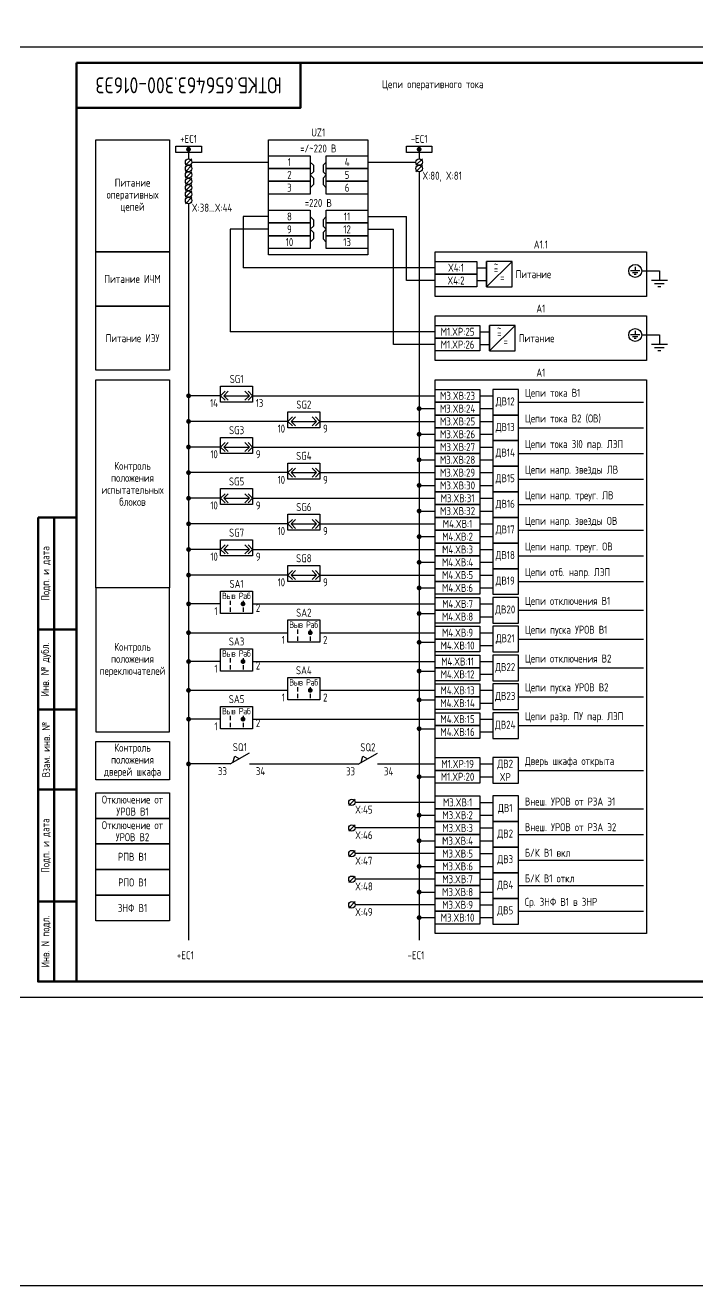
# Model space of a CAD drawing. Header units: millimetres. Extents: x -1036 to 2871, y -90 to 586.
# Drawn here: x 424 to 634, y -90 to 303.8 of the extents above; entities that cross this region are included whole.
import ezdxf

# ---------------------------------------------------------------- set-up
doc = ezdxf.new("R2010")
doc.units = ezdxf.units.MM
doc.styles.add('Gost_type_A', font='GOST_A.TTF')

# ---------------------------------------------------------------- blocks, each defined once
blk = doc.blocks.new('POINT')
at = {"const_width": 0.75}
blk.add_lwpolyline([(-0.375, 0, 1), (0.375, 0, 1)], format="xyb", close=True, dxfattribs=at)
blk = doc.blocks.new('Шинка')
blk.add_lwpolyline([(-4, 1), (4, 1), (4, -1), (-4, -1)], close=True)
blk.add_blockref('POINT', (0, 0))
blk = doc.blocks.new('БИ_разъем')
for p, q in [((0, 0), (1.41, 1.41)), ((0, 0), (1.41, 1.41)), ((0, 0), (1.41, -1.41)), ((0, 0), (1.41, -1.41)), ((1, 0), (2.41, 1.41)), ((1, 0), (2.41, -1.41)), ((1, 0), (9, 0)), ((9, 0), (7.59, 1.41)), ((9, 0), (7.59, -1.41)), ((10, 0), (8.59, 1.41)), ((10, 0), (8.59, 1.41)), ((10, 0), (8.59, -1.41)), ((10, 0), (8.59, -1.41))]:
    blk.add_line(p, q)
blk = doc.blocks.new('Переключатель_положение')
for p, q in [((2, 1), (2, -0.34)), ((2, -1.14), (2, -2.49))]:
    blk.add_line(p, q)
blk = doc.blocks.new('Штамп угловой верхний')
at = {"lineweight": 50}
blk.add_lwpolyline([(0, 0), (70, 0), (70, -14), (0, -14)], close=True, dxfattribs=at)
blk = doc.blocks.new('Формат_А3')
blk.add_lwpolyline([(-420, 297), (0, 297), (0, 0), (-420, 0)], close=True)
at = {"lineweight": 50}
blk.add_lwpolyline([(-400, 292), (-5, 292), (-5, 5), (-400, 5)], close=True, dxfattribs=at)
blk = doc.blocks.new('Штамп левый нижний')
at = {"lineweight": 50}
for points in [[(-12, 145), (-7, 145), (-7, 110), (-12, 110)], [(-7, 145), (0, 145), (0, 110), (-7, 110)], [(-12, 110), (-7, 110), (-7, 85), (-12, 85)], [(-7, 110), (0, 110), (0, 85), (-7, 85)], [(-12, 85), (-7, 85), (-7, 60), (-12, 60)], [(-7, 85), (0, 85), (0, 60), (-7, 60)], [(-12, 60), (-7, 60), (-7, 25), (-12, 25)], [(-7, 60), (0, 60), (0, 25), (-7, 25)], [(-12, 25), (-7, 25), (-7, 0), (-12, 0)], [(-7, 25), (0, 25), (0, 0), (-7, 0)]]:
    blk.add_lwpolyline(points, close=True, dxfattribs=at)
at = {"char_height": 2.5, "attachment_point": 5, "rotation": 90, "style": 'Gost_type_A'}
for s, insert, width in [('Подп. и дата', (-9.5, 127.5), 35), ('Инв. № дубл.', (-9.5, 97.5), 25), ('Взам. инв. №', (-9.5, 72.5), 25), ('Подп. и дата', (-9.5, 42.5), 35), ('Инв. N подл.', (-9.5, 12.5), 25)]:
    blk.add_mtext(s, dxfattribs=dict(at, insert=insert, width=width))

msp = doc.modelspace()

# ---------------------------------------------------------------- linework, layer by layer
for p, q in [((475, 265), (475, 262)), ((547, 265), (547, 262)), ((476, 262), (474, 260)), ((476, 260), (474, 258)), ((476.01, 261), (500, 261)), ((531, 261), (546, 261)), ((548, 262), (546, 260)), ((548, 260), (546, 258)), ((476, 258), (474, 256)), ((476, 256), (474, 254)), ((547, 258), (547, 18)), ((476, 254), (474, 252)), ((476, 252), (474, 250)), ((476, 250), (474, 248)), ((475, 248), (475, 18)), ((500, 244), (492, 244)), ((492, 244), (492, 228)), ((531, 244), (543, 244)), ((543, 224), (543, 244)), ((488, 240), (488, 208)), ((500, 240), (488, 240)), ((531, 240), (539, 240)), ((539, 204), (539, 240)), ((568, 222), (568, 230)), ((568, 222), (576, 230)), ((552, 228), (492, 228)), ((616.48, 227), (622, 227)), ((552, 224), (543, 224)), ((569, 202), (569, 210)), ((569, 202), (577, 210)), ((552, 208), (488, 208)), ((616.48, 207), (622, 207)), ((552, 204), (539, 204)), ((485, 188), (475, 188)), ((495, 188), (552, 188)), ((566, 188), (570, 188)), ((578, 186), (617, 186)), ((547, 184), (552, 184)), ((566, 184), (570, 184)), ((506, 180), (475, 180)), ((516, 180), (552, 180)), ((566, 180), (570, 180)), ((578, 178), (617, 178)), ((547, 176), (552, 176)), ((566, 176), (570, 176)), ((485, 172), (475, 172)), ((495, 172), (552, 172)), ((566, 172), (570, 172)), ((578, 170), (617, 170)), ((547, 168), (552, 168)), ((566, 168), (570, 168)), ((506, 164), (475, 164)), ((516, 164), (552, 164)), ((566, 164), (570, 164)), ((578, 162), (617, 162)), ((547, 160), (552, 160)), ((566, 160), (570, 160)), ((485, 156), (475, 156)), ((495, 156), (552, 156)), ((566, 156), (570, 156)), ((578, 154), (617, 154)), ((547, 152), (552, 152)), ((566, 152), (570, 152)), ((506, 148), (475, 148)), ((516, 148), (552, 148)), ((566, 148), (570, 148)), ((578, 146), (617, 146)), ((547, 144), (552, 144)), ((566, 144), (570, 144)), ((485, 140), (475, 140)), ((495, 140), (552, 140)), ((566, 140), (570, 140)), ((578, 138), (617, 138)), ((547, 136), (552, 136)), ((566, 136), (570, 136)), ((506, 132), (475, 132)), ((516, 132), (552, 132)), ((566, 132), (570, 132)), ((578, 130), (617, 130)), ((547, 128), (552, 128)), ((566, 128), (570, 128)), ((485, 123), (475, 123)), ((495, 123), (552, 123)), ((566, 123), (570, 123)), ((547, 120), (552, 120)), ((547, 120), (552, 120)), ((566, 119), (570, 119)), ((578, 121), (617, 121)), ((475, 114), (506, 114)), ((516, 114), (552, 114)), ((547, 111), (552, 111)), ((547, 111), (552, 111)), ((566, 114), (570, 114)), ((578, 112), (617, 112)), ((566, 110), (570, 110)), ((485, 105), (475, 105)), ((495, 105), (552, 105)), ((566, 105), (570, 105)), ((578, 103), (617, 103)), ((547, 102), (552, 102)), ((547, 102), (552, 102)), ((566, 101), (570, 101)), ((475, 96), (506, 96)), ((516, 96), (552, 96)), ((566, 96), (570, 96)), ((547, 93), (552, 93)), ((547, 93), (552, 93)), ((566, 92), (570, 92)), ((578, 94), (617, 94)), ((485, 87), (475, 87)), ((495, 87), (552, 87)), ((566, 87), (570, 87)), ((547, 84), (552, 84)), ((547, 84), (552, 84)), ((566, 83), (570, 83)), ((578, 85), (617, 85)), ((488, 73), (494, 76.46)), ((488.86, 73.5), (489.43, 75.48)), ((489.43, 75.48), (490.87, 74.65)), ((528, 72.95), (534, 76.42)), ((528.86, 73.45), (529.43, 75.44)), ((529.43, 75.44), (530.87, 74.61)), ((488, 73), (475, 73)), ((528, 72.95), (494, 72.95)), ((534, 73), (552, 73)), ((566, 73), (570, 73)), ((578, 71), (617, 71)), ((547, 69), (552, 69)), ((547, 69), (552, 69)), ((566, 69), (570, 69)), ((527, 62), (525, 60)), ((552, 61), (527, 61)), ((566, 61), (570, 61)), ((547, 57), (552, 57)), ((566, 57), (570, 57)), ((578, 59), (617, 59)), ((527, 54), (525, 52)), ((552, 53), (527, 53)), ((566, 53), (570, 53)), ((547, 49), (552, 49)), ((566, 49), (570, 49)), ((578, 51), (617, 51)), ((527, 46), (525, 44)), ((552, 45), (527, 45)), ((566, 45), (570, 45)), ((547, 41), (552, 41)), ((566, 41), (570, 41)), ((578, 43), (617, 43)), ((527, 38), (525, 36)), ((552, 37), (527, 37)), ((566, 37), (570, 37)), ((547, 33), (552, 33)), ((566, 33), (570, 33)), ((578, 35), (617, 35)), ((527, 30), (525, 28)), ((552, 29), (527, 29)), ((566, 29), (570, 29)), ((547, 25), (552, 25)), ((566, 25), (570, 25)), ((578, 27), (617, 27))]:
    msp.add_line(p, q)
at = {"ltscale": 4}
for p, q in [((565, 228), (568, 228)), ((565, 224), (568, 224)), ((566, 208), (569, 208)), ((566, 204), (569, 204))]:
    msp.add_line(p, q, dxfattribs=at)
at = {"ltscale": 4.32}
for p, q in [((615.89, 227), (613.04, 227)), ((615.32, 226.43), (613.61, 226.43)), ((614.75, 225.86), (614.18, 225.86)), ((614.46, 228.28), (614.46, 227)), ((622, 227), (622, 224)), ((624.5, 224), (619.5, 224)), ((623.5, 223), (620.5, 223)), ((622.5, 222), (621.5, 222)), ((615.89, 207), (613.04, 207)), ((615.32, 206.43), (613.61, 206.43)), ((614.75, 205.86), (614.18, 205.86)), ((614.46, 208.28), (614.46, 207)), ((622, 207), (622, 204)), ((624.5, 204), (619.5, 204)), ((623.5, 203), (620.5, 203)), ((622.5, 202), (621.5, 202))]:
    msp.add_line(p, q, dxfattribs=at)
for points in [[(-1036, 586), (2871, 586), (2871, -90), (-1036, -90)], [(469, 233), (446, 233), (446, 268), (469, 268)], [(500, 268), (531, 268), (531, 232), (500, 232)], [(500, 263), (513, 263), (513, 259), (500, 259)], [(518, 263), (531, 263), (531, 259), (518, 259)], [(500, 259), (513, 259), (513, 255), (500, 255)], [(518, 259), (531, 259), (531, 255), (518, 255)], [(500, 255), (513, 255), (513, 251), (500, 251)], [(518, 255), (531, 255), (531, 251), (518, 251)], [(500, 246), (513, 246), (513, 242), (500, 242)], [(518, 246), (531, 246), (531, 242), (518, 242)], [(500, 242), (513, 242), (513, 238), (500, 238)], [(518, 242), (531, 242), (531, 238), (518, 238)], [(500, 238), (513, 238), (513, 234), (500, 234)], [(518, 238), (531, 238), (531, 234), (518, 234)], [(469, 216), (446, 216), (446, 233), (469, 233)], [(552, 233), (618, 233), (618, 219), (552, 219)], [(552, 230), (565, 230), (565, 226), (552, 226)], [(552, 226), (565, 226), (565, 222), (552, 222)], [(469, 196), (446, 196), (446, 216), (469, 216)], [(552, 213), (618, 213), (618, 199), (552, 199)], [(552, 210), (566, 210), (566, 206), (552, 206)], [(552, 206), (566, 206), (566, 202), (552, 202)], [(469, 128), (446, 128), (446, 193), (469, 193)], [(552, 193), (618, 193), (618, 20), (552, 20)], [(485, 191), (495, 191), (495, 186), (485, 186)], [(552, 190), (566, 190), (566, 186), (552, 186)], [(552, 190), (566, 190), (566, 186), (552, 186)], [(552, 186), (566, 186), (566, 182), (552, 182)], [(506, 183), (516, 183), (516, 178), (506, 178)], [(552, 182), (566, 182), (566, 178), (552, 178)], [(552, 178), (566, 178), (566, 174), (552, 174)], [(485, 175), (495, 175), (495, 170), (485, 170)], [(552, 174), (566, 174), (566, 170), (552, 170)], [(552, 170), (566, 170), (566, 166), (552, 166)], [(506, 167), (516, 167), (516, 162), (506, 162)], [(552, 166), (566, 166), (566, 162), (552, 162)], [(552, 162), (566, 162), (566, 158), (552, 158)], [(485, 159), (495, 159), (495, 154), (485, 154)], [(552, 158), (566, 158), (566, 154), (552, 154)], [(552, 154), (566, 154), (566, 150), (552, 150)], [(506, 151), (516, 151), (516, 146), (506, 146)], [(552, 150), (566, 150), (566, 146), (552, 146)], [(552, 146), (566, 146), (566, 142), (552, 142)], [(485, 143), (495, 143), (495, 138), (485, 138)], [(552, 142), (566, 142), (566, 138), (552, 138)], [(552, 138), (566, 138), (566, 134), (552, 134)], [(506, 135), (516, 135), (516, 130), (506, 130)], [(552, 134), (566, 134), (566, 130), (552, 130)], [(552, 130), (566, 130), (566, 126), (552, 126)], [(469, 128), (446, 128), (446, 83), (469, 83)], [(485, 127), (495, 127), (495, 120), (485, 120)], [(552, 125), (566, 125), (566, 121), (552, 121)], [(552, 121), (566, 121), (566, 117), (552, 117)], [(506, 118), (516, 118), (516, 111), (506, 111)], [(552, 116), (566, 116), (566, 112), (552, 112)], [(552, 112), (566, 112), (566, 108), (552, 108)], [(485, 109), (495, 109), (495, 102), (485, 102)], [(552, 107), (566, 107), (566, 103), (552, 103)], [(552, 103), (566, 103), (566, 99), (552, 99)], [(506, 100), (516, 100), (516, 93), (506, 93)], [(552, 98), (566, 98), (566, 94), (552, 94)], [(485, 91), (495, 91), (495, 84), (485, 84)], [(552, 94), (566, 94), (566, 90), (552, 90)], [(552, 89), (566, 89), (566, 85), (552, 85)], [(552, 85), (566, 85), (566, 81), (552, 81)], [(469, 68), (446, 68), (446, 80), (469, 80)], [(552, 75), (566, 75), (566, 71), (552, 71)], [(552, 71), (566, 71), (566, 67), (552, 67)], [(469, 56), (446, 56), (446, 64), (469, 64)], [(552, 63), (566, 63), (566, 59), (552, 59)], [(469, 48), (446, 48), (446, 56), (469, 56)], [(552, 59), (566, 59), (566, 55), (552, 55)], [(552, 55), (566, 55), (566, 51), (552, 51)], [(469, 40), (446, 40), (446, 48), (469, 48)], [(552, 51), (566, 51), (566, 47), (552, 47)], [(552, 47), (566, 47), (566, 43), (552, 43)], [(469, 32), (446, 32), (446, 40), (469, 40)], [(552, 43), (566, 43), (566, 39), (552, 39)], [(552, 39), (566, 39), (566, 35), (552, 35)], [(469, 24), (446, 24), (446, 32), (469, 32)], [(552, 35), (566, 35), (566, 31), (552, 31)], [(552, 31), (566, 31), (566, 27), (552, 27)], [(552, 27), (566, 27), (566, 23), (552, 23)]]:
    msp.add_lwpolyline(points, close=True)
for points in [[(513, 261), (514, 260), (514, 258), (513, 257)], [(518, 261), (517, 260), (517, 258), (518, 257)], [(513, 257), (514, 256), (514, 254), (513, 253)], [(518, 257), (517, 256), (517, 254), (518, 253)], [(513, 244), (514, 243), (514, 241), (513, 240)], [(518, 244), (517, 243), (517, 241), (518, 240)], [(513, 240), (514, 239), (514, 237), (513, 236)], [(518, 240), (517, 239), (517, 237), (518, 236)]]:
    msp.add_lwpolyline(points)
at = {"ltscale": 4}
for points in [[(568, 222), (576, 222), (576, 230), (568, 230)], [(569, 202), (577, 202), (577, 210), (569, 210)], [(570, 182), (578, 182), (578, 190), (570, 190)], [(570, 174), (578, 174), (578, 182), (570, 182)], [(570, 166), (578, 166), (578, 174), (570, 174)], [(570, 158), (578, 158), (578, 166), (570, 166)], [(570, 150), (578, 150), (578, 158), (570, 158)], [(570, 142), (578, 142), (578, 150), (570, 150)], [(570, 134), (578, 134), (578, 142), (570, 142)], [(570, 126), (578, 126), (578, 134), (570, 134)], [(570, 117), (578, 117), (578, 125), (570, 125)], [(570, 108), (578, 108), (578, 116), (570, 116)], [(570, 99), (578, 99), (578, 107), (570, 107)], [(570, 90), (578, 90), (578, 98), (570, 98)], [(570, 81), (578, 81), (578, 89), (570, 89)], [(570, 67), (578, 67), (578, 75), (570, 75)], [(570, 55), (578, 55), (578, 63), (570, 63)], [(570, 47), (578, 47), (578, 55), (570, 55)], [(570, 39), (578, 39), (578, 47), (570, 47)], [(570, 31), (578, 31), (578, 39), (570, 39)], [(570, 23), (578, 23), (578, 31), (570, 31)]]:
    msp.add_lwpolyline(points, close=True, dxfattribs=at)
for centre, radius in [((475, 261), 1), ((475, 259), 1), ((547, 261), 1), ((547, 259), 1), ((475, 257), 1), ((475, 255), 1), ((475, 253), 1), ((475, 251), 1), ((475, 249), 1), ((614.46, 227), 2.02), ((614.46, 207), 2.02), ((526, 61), 1), ((526, 53), 1), ((526, 45), 1), ((526, 37), 1), ((526, 29), 1)]:
    msp.add_circle(centre, radius)

# ---------------------------------------------------------------- block references
at = {"color": 1}
for name, p in [('Формат_А3', (840, 0)), ('Штамп левый нижний', (440, 5))]:
    msp.add_blockref(name, p, dxfattribs=at)
for name, p in [('Штамп угловой верхний', (440, 292)), ('Шинка', (475, 265)), ('Шинка', (547, 265)), ('БИ_разъем', (485, 188)), ('POINT', (475, 188)), ('БИ_разъем', (506, 180)), ('POINT', (547, 184)), ('POINT', (475, 180)), ('БИ_разъем', (485, 172)), ('POINT', (547, 176)), ('POINT', (475, 172)), ('БИ_разъем', (506, 164)), ('POINT', (547, 168)), ('POINT', (475, 164)), ('POINT', (547, 160)), ('POINT', (475, 156)), ('БИ_разъем', (485, 156)), ('POINT', (547, 152)), ('POINT', (475, 148)), ('БИ_разъем', (506, 148)), ('POINT', (547, 144)), ('POINT', (475, 140)), ('БИ_разъем', (485, 140)), ('POINT', (547, 136)), ('POINT', (475, 132)), ('БИ_разъем', (506, 132)), ('POINT', (547, 128)), ('POINT', (475, 123)), ('Переключатель_положение', (486, 123)), ('POINT', (492, 123)), ('Переключатель_положение', (490, 123)), ('POINT', (547, 120)), ('POINT', (547, 120)), ('POINT', (475, 114)), ('Переключатель_положение', (507, 114)), ('POINT', (513, 114)), ('Переключатель_положение', (511, 114)), ('POINT', (547, 111)), ('POINT', (547, 111)), ('POINT', (475, 105)), ('Переключатель_положение', (486, 105)), ('POINT', (492, 105)), ('Переключатель_положение', (490, 105)), ('POINT', (547, 102)), ('POINT', (547, 102)), ('POINT', (475, 96)), ('Переключатель_положение', (507, 96)), ('POINT', (513, 96)), ('Переключатель_положение', (511, 96)), ('POINT', (547, 93)), ('POINT', (547, 93)), ('POINT', (475, 87)), ('Переключатель_положение', (486, 87)), ('POINT', (492, 87)), ('Переключатель_положение', (490, 87)), ('POINT', (547, 84)), ('POINT', (547, 84)), ('POINT', (475, 73)), ('POINT', (547, 69)), ('POINT', (547, 69)), ('POINT', (547, 57)), ('POINT', (547, 49)), ('POINT', (547, 41)), ('POINT', (547, 33)), ('POINT', (547, 25))]:
    msp.add_blockref(name, p)

# ---------------------------------------------------------------- texts
at = {"insert": (475, 285), "char_height": 5, "width": 70, "attachment_point": 5, "rotation": 180, "style": 'Gost_type_A'}
msp.add_mtext('ЮТКБ.656463.300-016Э3', dxfattribs=at)
at = {"char_height": 2.5, "line_spacing_factor": 0.9, "style": 'Gost_type_A'}
for s, insert, width, attachment_point in [('Цепи оперативного тока', (551.25, 285), 197.5, 5), ('UZ1', (515.5, 269), 31, 8), ('=/~220 В', (515.5, 264), 31, 8), ('X:80, X:81', (548, 258), 16, 1), ('Питание оперативных цепей', (457.5, 250.5), 23, 5), ('=220 В', (515.5, 247), 31, 8), ('X:38...X:44', (476, 248), 16, 1), ('A1.1', (585, 234), 66, 8), ('Питание ИЧМ', (457.5, 224.5), 23, 5), ('A1', (585, 214), 66, 8), ('Питание ИЭУ', (457.5, 206), 23, 5), ('SG1', (490, 192), 10, 8), ('A1', (585, 194), 66, 8), ('{\\T0.9;14}', (484, 187), 5, 3), ('{\\T0.9;13}', (496, 187), 5, 1), ('SG2', (511, 184), 10, 8), ('SG3', (490, 176), 10, 8), ('{\\T0.9;10}', (505, 179), 5, 3), ('{\\T0.9;9}', (517, 179), 5, 1), ('{\\T0.9;10}', (484, 171), 5, 3), ('{\\T0.9;9}', (496, 171), 5, 1), ('SG4', (511, 168), 10, 8), ('Контроль положения\\Pиспытательных блоков', (457.5, 160.5), 23, 5), ('SG5', (490, 160), 10, 8), ('{\\T0.9;10}', (505, 163), 5, 3), ('{\\T0.9;9}', (517, 163), 5, 1), ('{\\T0.9;10}', (484, 155), 5, 3), ('{\\T0.9;9}', (496, 155), 5, 1), ('SG6', (511, 152), 10, 8), ('SG7', (490, 144), 10, 8), ('{\\T0.9;10}', (505, 147), 5, 3), ('{\\T0.9;9}', (517, 147), 5, 1), ('{\\T0.9;10}', (484, 139), 5, 3), ('{\\T0.9;9}', (496, 139), 5, 1), ('SG8', (511, 136), 10, 8), ('{\\T0.9;10}', (505, 131), 5, 3), ('{\\T0.9;9}', (517, 131), 5, 1), ('Контроль положения\\Pпереключателей', (457.5, 105.5), 23, 5), ('Контроль положения\\Pдверей шкафа', (457.5, 74), 23, 5), ('Отключение от УРОВ В1', (457.5, 60), 23, 5), ('X:45', (527, 60), 8, 1), ('Отключение от УРОВ В2', (457.5, 52), 23, 5), ('X:46', (527, 52), 8, 1), ('РПВ В1', (457.5, 44), 23, 5), ('X:47', (527, 44), 8, 1), ('РПО В1', (457.5, 36), 23, 5), ('X:48', (527, 36), 8, 1), ('ЗНФ В1', (457.5, 28), 23, 5), ('X:49', (527, 28), 8, 1)]:
    msp.add_mtext(s, dxfattribs=dict(at, insert=insert, width=width, attachment_point=attachment_point))
at = {"style": 'Gost_type_A'}
for s, insert, char_height, width, attachment_point in [('+EC1', (475, 267), 2.5, 10, 8), ('-EC1', (547, 267), 2.5, 10, 8), ('1', (506.5, 261), 2.5, 13, 5), ('4', (524.5, 261), 2.5, 13, 5), ('2', (506.5, 257), 2.5, 13, 5), ('5', (524.5, 257), 2.5, 13, 5), ('3', (506.5, 253), 2.5, 13, 5), ('6', (524.5, 253), 2.5, 13, 5), ('8', (506.5, 244), 2.5, 13, 5), ('11', (524.5, 244), 2.5, 13, 5), ('9', (506.5, 240), 2.5, 13, 5), ('12', (524.5, 240), 2.5, 13, 5), ('10', (506.5, 236), 2.5, 13, 5), ('13', (524.5, 236), 2.5, 13, 5), ('X4:1', (558.5, 228), 2.5, 13, 5), ('~', (571, 229.03), 2.5, 2.7, 5), ('X4:2', (558.5, 224), 2.5, 13, 5), ('=', (571, 227.53), 2.5, 6, 5), ('=', (573, 225), 2.5, 6, 5), ('Питание', (582.67, 225.99), 2.5, 11.3452, 5), ('M1.XP:25', (559, 208), 2.5, 13.9956, 5), ('~', (572, 209.03), 2.5, 2.7, 5), ('M1.XP:26', (559, 204), 2.5, 13.9956, 5), ('=', (572, 207.53), 2.5, 6, 5), ('=', (574, 205), 2.5, 6, 5), ('Питание', (583.67, 205.99), 2.5, 11.3452, 5), ('M3.XВ:23', (559, 188), 2.5, 14, 5), ('Цепи тока В1', (580, 187), 2.5, 27.8465, 7), ('M3.XВ:24', (559, 184), 2.5, 14, 5), ('ДВ12', (573.88, 186), 2.5, 7.7588, 5), ('M3.XВ:25', (559, 180), 2.5, 14, 5), ('Цепи тока В2 (ОВ)', (580, 179), 2.5, 27.8465, 7), ('M3.XВ:26', (559, 176), 2.5, 14, 5), ('ДВ13', (573.88, 178), 2.5, 7.7588, 5), ('M3.XВ:27', (559, 172), 2.5, 14, 5), ('Цепи тока 3I0 пар. ЛЭП', (580, 171), 2.5, 36.6462, 7), ('ДВ14', (573.88, 170), 2.5, 7.7588, 5), ('M3.XВ:28', (559, 168), 2.5, 14, 5), ('Цепи напр. звезды ЛВ', (580, 163), 2.5, 27.8465, 7), ('M3.XВ:29', (559, 164), 2.5, 14, 5), ('ДВ15', (573.88, 162), 2.5, 7.7588, 5), ('M3.XВ:30', (559, 160), 2.5, 14, 5), ('Цепи напр. треуг. ЛВ', (580, 155), 2.5, 27.8465, 7), ('M3.XВ:31', (559, 156), 2.5, 14, 5), ('ДВ16', (573.88, 154), 2.5, 7.7588, 5), ('M3.XВ:32', (559, 152), 2.5, 14, 5), ('Цепи напр. звезды ОВ', (580, 147), 2.5, 27.8465, 7), ('M4.XВ:1', (559, 148), 2.5, 14, 5), ('ДВ17', (573.88, 146), 2.5, 7.7588, 5), ('M4.XВ:2', (559, 144), 2.5, 14, 5), ('Цепи напр. треуг. ОВ', (580, 139), 2.5, 27.8465, 7), ('M4.XВ:3', (559, 140), 2.5, 14, 5), ('ДВ18', (573.88, 138), 2.5, 7.7588, 5), ('M4.XВ:4', (559, 136), 2.5, 14, 5), ('Цепи отб. напр. ЛЭП', (580, 131), 2.5, 27.8465, 7), ('SA1', (490, 128), 2.5, 10, 8), ('M4.XВ:5', (559, 132), 2.5, 14, 5), ('ДВ19', (573.88, 130), 2.5, 7.7588, 5), ('{\\T0.9;Выв}', (487.5, 125.5), 2, 5, 5), ('{\\T0.9;Раб}', (492.5, 125.5), 2, 5, 5), ('M4.XВ:6', (559, 128), 2.5, 14, 5), ('M4.XВ:7', (559, 123), 2.5, 14, 5), ('ДВ20', (573.88, 121), 2.5, 7.7588, 5), ('Цепи отключения В1', (580, 122), 2.5, 27.8465, 7), ('{\\T0.9;1}', (484, 122), 2.5, 5, 3), ('SA2', (511, 119), 2.5, 10, 8), ('M4.XВ:8', (559, 119), 2.5, 14, 5), ('{\\T0.9;Выв}', (508.5, 116.5), 2, 5, 5), ('{\\T0.9;Раб}', (513.5, 116.5), 2, 5, 5), ('M4.XВ:9', (559, 114), 2.5, 14, 5), ('Цепи пуска УРОВ В1', (580, 113), 2.5, 27.8465, 7), ('SA3', (490, 110), 2.5, 10, 8), ('{\\T0.9;1}', (505, 113), 2.5, 5, 3), ('{\\T0.9;2}', (517, 113), 2.5, 5, 1), ('M4.XВ:10', (559, 110), 2.5, 14, 5), ('ДВ21', (573.88, 112), 2.5, 7.7588, 5), ('{\\T0.9;Выв}', (487.5, 107.5), 2, 5, 5), ('{\\T0.9;Раб}', (492.5, 107.5), 2, 5, 5), ('Цепи отключения В2', (580, 104), 2.5, 27.8465, 7), ('{\\T0.9;1}', (484, 104), 2.5, 5, 3), ('SA4', (511, 101), 2.5, 10, 8), ('M4.XВ:11', (559, 105), 2.5, 14, 5), ('ДВ22', (573.88, 103), 2.5, 7.7588, 5), ('{\\T0.9;Выв}', (508.5, 98.5), 2, 5, 5), ('{\\T0.9;Раб}', (513.5, 98.5), 2, 5, 5), ('M4.XВ:12', (559, 101), 2.5, 14, 5), ('SA5', (490, 92), 2.5, 10, 8), ('{\\T0.9;1}', (505, 95), 2.5, 5, 3), ('{\\T0.9;2}', (517, 95), 2.5, 5, 1), ('M4.XВ:13', (559, 96), 2.5, 14, 5), ('ДВ23', (573.88, 94), 2.5, 7.7588, 5), ('Цепи пуска УРОВ В2', (580, 95), 2.5, 27.8465, 7), ('M4.XВ:14', (559, 92), 2.5, 14, 5), ('{\\T0.9;Выв}', (487.5, 89.5), 2, 5, 5), ('{\\T0.9;Раб}', (492.5, 89.5), 2, 5, 5), ('M4.XВ:15', (559, 87), 2.5, 14, 5), ('Цепи разр. ПУ пар. ЛЭП', (580, 86), 2.5, 37.8124, 7), ('{\\T0.9;1}', (484, 86), 2.5, 5, 3), ('M4.XВ:16', (559, 83), 2.5, 14, 5), ('ДВ24', (573.88, 85), 2.5, 7.7588, 5), ('SQ1', (491, 77), 2.5, 10, 8), ('SQ2', (531, 76.95), 2.5, 10, 8), ('Дверь шкафа открыта', (580, 72), 2.5, 35.9749, 7), ('33', (487, 72), 2.5, 6, 3), ('34', (496, 72), 2.5, 6, 1), ('33', (527, 71.95), 2.5, 6, 3), ('34', (536, 71.95), 2.5, 6, 1), ('M1.XP:19', (559, 73), 2.5, 14, 5), ('ДВ2 XP', (573.88, 71), 2.5, 7.7588, 5), ('M1.XP:20', (559, 69), 2.5, 14, 5), ('M3.XВ:1', (559, 61), 2.5, 14, 5), ('ДВ1', (573.88, 59), 2.5, 7.7588, 5), ('Внеш. УРОВ от РЗА Э1', (580, 60), 2.5, 30.8621, 7), ('M3.XВ:2', (559, 57), 2.5, 14, 5), ('M3.XВ:3', (559, 53), 2.5, 14, 5), ('ДВ2', (573.88, 51), 2.5, 7.7588, 5), ('Внеш. УРОВ от РЗА Э2', (580, 52), 2.5, 33.2032, 7), ('M3.XВ:4', (559, 49), 2.5, 14, 5), ('M3.XВ:5', (559, 45), 2.5, 14, 5), ('ДВ3', (573.88, 43), 2.5, 7.7588, 5), ('Б/К В1 вкл', (580, 44), 2.5, 27.8465, 7), ('M3.XВ:6', (559, 41), 2.5, 14, 5), ('M3.XВ:7', (559, 37), 2.5, 14, 5), ('ДВ4', (573.88, 35), 2.5, 7.7588, 5), ('Б/К В1 откл', (580, 36), 2.5, 27.8465, 7), ('M3.XВ:8', (559, 33), 2.5, 14, 5), ('M3.XВ:9', (559, 29), 2.5, 14, 5), ('ДВ5', (573.88, 27), 2.5, 7.7588, 5), ('Ср. ЗНФ В1 в ЗНР', (580, 28), 2.5, 27.8465, 7), ('M3.XВ:10', (559, 25), 2.5, 14, 5), ('+EC1', (474, 12), 2.5, 10, 8), ('-EC1', (546, 12), 2.5, 10, 8)]:
    msp.add_mtext(s, dxfattribs=dict(at, insert=insert, char_height=char_height, width=width, attachment_point=attachment_point))
at = {"char_height": 2.5, "attachment_point": 1, "style": 'Gost_type_A'}
for insert in [(496, 123), (496, 105), (496, 87)]:
    msp.add_mtext('{\\T0.9;2}', dxfattribs=dict(at, insert=insert))

doc.saveas('drawing.dxf')
